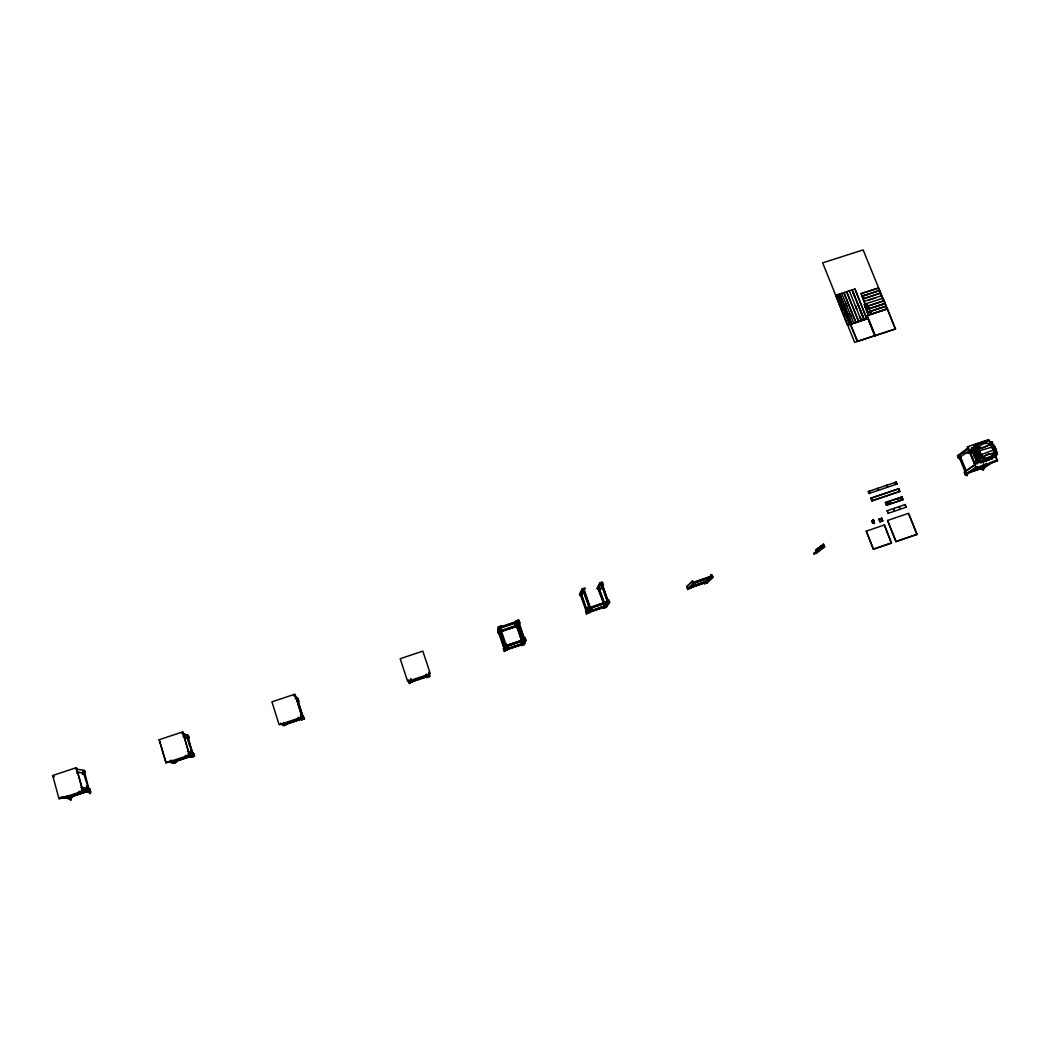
<?xml version="1.0" encoding="UTF-8"?>
<svg xmlns="http://www.w3.org/2000/svg" width="1050" height="1050" viewBox="0 0 1050 1050"><rect width="100%" height="100%" fill="white"/><g stroke="black" fill="none" stroke-linecap="round" stroke-linejoin="round"><path stroke-width="1.5" d="M69.746 798.131C72.161 801.413 62.58 795.099 60.729 797.462M90.484 791.818C90.825 794.404 88.305 782.591 90.484 792.186C88.791 793.222 88.791 789.429 89.381 792.54C89.276 789.259 90.602 791.936 89.841 790.112M88.397 790.361C90.287 788.931 90.615 792.146 88.712 791.28C88.778 791.569 91.507 792.606 89.867 790.283C89.867 794.168 89.972 791.162 89.276 789.876M89.749 790.178L89.001 789.954L90.418 792.409L89.355 792.645L90.392 791.332L89.788 790.23L90.484 791.884M958.414 457.524C959.661 457.721 958.663 458.194 960.501 459.113L959.621 457.866M965.737 473.773C964.635 470.912 965.265 477.054 966.919 474.521M966.604 474.206L965.278 474.049L964.897 472.526M983.076 467.985L982.183 468.011L982.026 469.481L981.553 467.801L982.905 468.484L982.157 469.547L983.312 469.258L982.498 467.736L983.233 467.88M982.616 469.586C980.214 466.528 982.853 469.271 982.971 468.93C982.747 464.992 982.879 471.962 983.102 468.877M959.884 457.787L958.742 458.338L960.409 458.364M974.991 464.822L964.464 472.041C966.039 478.551 964.937 470.229 965.475 473.917M983.561 467.841L966.512 473.589C967.982 478.616 964.74 473.038 965.239 473.143M966.564 473.064L966.263 475.086M967.47 472.92L966.748 473.812L967.05 472.973M874.466 523.425C870.424 520.524 875.634 521.417 873.311 521.706C872.392 518.188 872.76 524.593 872.891 520.314C871.264 521.154 874.558 526.129 873.731 520.091M873.902 520.616C873.193 524.475 873.744 520.669 873.587 520.538C873.469 522.651 873.062 520.236 873.246 522.966C875.687 521.942 870.857 522.598 872.655 522.113C871.776 518.359 873.442 524.239 873.902 520.747C874.072 521.076 871.723 522.257 872.944 520.301C871.684 520.485 873.101 524.685 873.823 522.099C874.125 518.857 872.497 526.05 873.941 521.115C874.02 520.249 871.185 520.971 874.322 523.359M965.724 473.642L966.118 475.033L965.422 472.684L965.409 474.626L968.113 473.773L967.851 473.13M982.866 468.405C981.763 468.917 981.094 467.827 982.892 469.284C980.595 468.628 981.96 467.762 982.931 469.179C983.548 466.161 980.044 469.783 982.682 468.825C983.089 468.549 982.446 467.079 982.8 468.536C981.645 466.673 984.152 470.938 981.264 467.092M982.905 468.484C981.278 467.04 981.829 470.19 983.168 468.287C983.168 467.237 980.477 469.298 982.839 467.814C981.711 468.812 983.22 469.967 981.487 467.933M983.469 469.809C981.829 465.727 980.332 470.216 983.049 467.854M983.351 469.114L981.789 469.258L984.467 468.274L984.204 467.617M84.197 770.805C84.144 771.934 86.126 772.275 84.184 773.391M83.948 773.811L85.037 774.27C83.685 768.574 86.153 773.469 84.092 772.813M982.866 469.232C982.078 469.127 982.052 467.014 982.826 468.261M982.761 468.72L981.724 467.801L982.301 469.271M981.934 469.179C982.104 467.539 982.039 467.027 982.866 469.311M603.894 606.533L602.661 606.926L603.868 606.624M965.226 472.736C965.042 473.511 966.236 475.322 966.971 474.758M606.913 602.201L605.627 602.306L606.887 602.175M607.189 602.07L606.992 601.335L607.359 602.306M874.44 523.451C873.128 522.336 872.156 520.354 873.429 523.031M873.547 522.664L873.324 520.301L873.876 520.774M974.978 447.431L975.831 447.103M982.774 469.324L982.013 467.841L982.695 468.051M88.659 791.923C88.2 791.07 92.413 790.978 89.224 792.343L89.749 793.564L90.497 793.288M89.618 790.112C88.331 789.941 91.35 790.059 89.381 792.474M70.836 797.317L71.111 798.827L70.888 797.16L69.195 797.606L70.941 797.436L71.177 799.811C67.567 793.734 72.188 802.397 70.967 797.449M70.481 800.087L69.93 798.853C72.45 798.892 69.983 797.212 70.652 797.58C70.297 799.326 69.457 797.947 70.153 797.934C71.151 796.569 71.584 800.402 70.612 797.869M69.969 798.276C72.87 798.827 69.287 799.969 70.678 797.291C68.329 797.068 70.836 800.494 69.917 798.551C71.676 796.911 68.211 798.354 70.691 797.528M966.63 473.602L966.774 473.064M70.284 798.906C69.602 795.572 70.363 800.94 71.203 798.564L70.494 797.488L70.757 798.302M872.97 520.314C873.18 520.747 872.432 523.477 873.561 521.522C872.97 522.952 873.403 519.015 872.983 520.616C873.456 523.898 872.432 522.48 873.547 520.288M70.507 798.42C68.302 797.055 70.718 798.892 71.124 797.882M958.637 458.167C959.149 457.078 957.141 458.732 960.435 457.223M90.208 790.939C90.011 789.928 90.077 792.238 89.407 792.75M959.871 458.259C958.046 456.789 959.503 459.231 959.818 457.249C958.899 458.627 959.188 458.876 959.753 457.236M89.696 791.372C90.024 789.193 90.444 791.976 89.04 791.608M81.69 790.374L81.48 789.653C89.959 787.867 89.591 792.304 90.353 792.278C86.861 790.637 91.56 791.818 89.25 791.188M966.197 474.718L965.528 474.101L966.591 474.718C966.053 473.852 965.147 476.057 965.514 472.684M873.495 520.367L873.784 520.603M69.313 797.816L70.521 797.488L70.547 798.683M89.276 792.291C91.245 792.435 87.623 791.674 89.893 790.283M90.392 792.409C88.423 790.545 90.103 791.923 88.974 791.818L90.077 790.663L69.497 797.528L69.353 798.446L59.994 797.711M872.392 521.587L872.76 522.651M84.394 773.259L84.971 772.117M965.934 474.482L966.63 474.429M70.468 798.381L69.641 797.488L70.927 798.643M874.164 521.325L873.219 521.561L873.889 520.944M873.679 520.446C871.592 521.876 873.442 521.01 874.007 521.692C872.209 520.065 872.734 522.533 873.141 521.798M83.121 790.532L90.221 791.464L90.195 790.808M965.449 473.642L965.737 473.222M873.954 522.008C873.456 521.732 872.432 521.246 874.007 521.706L873.915 521.115M90.471 793.288L89.775 790.703L89.959 791.372M972.759 451.513L973.731 452.117A9.765 9.069 36.3 0 0 976.815 459.598L975.962 461.029L976.815 463.102L984.309 460.543M873.718 521.469C874.059 521.745 871.251 521.089 873.495 521.299M993.182 446.053L993.576 444.819A11.366 10.539 36.2 0 1 996.201 451.146L995.019 450.502M69.051 798.459C77.254 795.585 65.901 800.166 70.324 797.422M84.197 773.102C84.984 769.348 85.654 773.496 84.197 773.128L84.774 772.013L84.249 773.469L84.971 773.364M872.668 520.485L872.839 522.008L873.784 521.391M966 474.797L965.409 474.219L966.735 474.036M84.774 771.776L84.945 772.879M89.394 791.582L89.736 792.487L89.657 791.634M873.285 522.296L873.075 521.233M89.946 791.07L87.544 792.291L78.737 791.372M977.865 444.924L989.179 440.777M84.564 772.603L84.525 771.763L84.984 772.498M84.564 772.328L84.157 772.695M981.855 468.956C981.212 467.04 983.745 468.93 981.566 467.827M982.603 468.891L982.065 467.959M71.138 798.853C69.313 798.774 70.77 796.136 70.114 798.617M69.536 798.131C70.219 797.081 70.547 798.735 70.849 797.842M70.455 798.892L71.138 798.919L70.35 798.958M958.965 458.574C958.781 457.577 959.07 458.115 960.172 458.286M71.072 797.869L70.665 797.317L70.862 798.354M84 770.962L83.134 771.251L83.843 770.831M872.537 521.929L873.022 522.9L874.046 522.454M966.564 473.222L966.591 473.051M873.141 520.551L872.839 522.008M993.917 451.487L994.652 451.789L993.641 453.731M974.558 447.182L977.471 446.119L978.219 450.214L975.214 448.455L979.899 459.834L980.07 458.627M980.332 455.608C984.585 454.492 977.996 460.176 978.994 449.597L979.256 448.166L978.534 448.691M500.456 631.129L501.165 625.918L498.369 626.85L497.726 632.048L498.606 627.559L518.398 620.891M499.223 627.703L506.087 647.102L505.037 651.184L504.354 651.407L503.409 648.677L505.129 644.306L503.409 648.677M499.314 629.646L500.023 629.409L498.514 633.609L499.314 629.646L498.369 626.85M500.22 630.446L501.165 625.918M991.764 443.979A1.746 0.709 70.2 0 1 991.686 445.581L993.733 446.092A10.671 9.909 36.2 0 1 995.387 450.096L994.101 451.539M982.472 467.723L981.855 468.799L993.379 461.199M504.354 651.407L505.378 647.351L504.42 644.543M505.759 646.761L525.683 639.712M500.246 627.782L506.31 645.474M959.621 457.301L958.742 458.102L958.584 457.288M959.346 458.483L958.781 457.669M507.216 650.042L507.951 645.697L507.216 650.042L505.155 650.738M517.23 625.026L515.183 625.721L514.946 625.039L516.075 620.904L518.857 619.959L519.829 622.742L517.794 627.572L519.829 622.742M84.157 771.199L83.475 771.225L84.249 771.107M515.183 625.721L516.075 620.904M88.568 791.122L89.316 791.569M523.399 643.138L516.994 624.343L518.162 620.196L524.856 640.303L519.041 623.451M522.716 643.374L516.744 626.062L522.598 643.716M518.018 622.269L517.322 626.207L498.632 632.494L505.037 651.184M982.301 468.077L982.039 468.917L982.328 467.959M517.322 626.207L498.711 632.126L504.656 649.477M991.187 442.614L991.804 441.709M873.351 521.115L872.458 520.984L873.639 521.653M521.706 645.553L524.265 637.849L524.961 637.613L525.932 640.408L524.436 644.621L521.706 645.553L522.887 640.658L523.123 641.353L525.932 640.408M524.173 640.133L517.952 621.823L524.055 639.791M524.094 640.159L524.961 637.613M524.37 643.479L525.249 640.972M975.962 461.029L977.104 457.866M961.971 461.501L962.364 461.501M964.136 467.552L959.923 457.236L958.466 457.695L959.424 457.603M872.668 521.364L873.167 521.692M84.184 771.172L83.803 771.002M193.252 755.514L187.399 736.89M89.722 793.564L89.447 792.264M899.456 507.308L899.968 508.567L899.299 507.189M895.86 483.604L895.243 482.396L895.545 483.669M893.576 509.381L894.128 510.536L893.707 509.25M898.131 499.157L898.695 500.312L898.209 499.17M878.325 489.497L877.944 488.289L878.233 489.523M870.043 492.279L869.544 491.019L869.925 492.227M992.25 442.693L991.948 441.801M991.699 447.917L992.591 447.011M996.201 453.836L997.356 453.771M977.996 446.408L977.169 446.985L977.839 447.562M977.288 447.011L978.285 446.552L978.246 447.497M976.618 445.712L977.826 446.644L977.616 445.384L976.605 445.725L972.969 449.19L974.19 448.613M978.141 447.418L978.128 446.67M983.22 458.509L982.104 458.942L982.406 457.839M992.263 442.811C989.494 442.693 993.93 440.816 992.106 442.929M973.179 452.13A10.329 1.155 -21.1 0 0 974.597 451.093L974.794 451.027A9.844 1.089 -21.1 0 1 973.416 452.051L972.681 450.279A9.844 1.103 -21.1 0 0 974.072 449.256L973.954 449.085A2.349 0.919 70.3 0 0 972.628 450.069L973.521 452.222A2.349 0.919 70.3 0 0 974.623 452.812A2.349 0.919 70.3 0 0 974.846 451.238C972.864 448.14 974.334 452.274 973.403 450.489M979.913 458.745L981.054 456.264L979.755 455.648A7.862 7.297 36.2 0 1 978.128 451.697L978.259 450.306L978.337 451.356A10.671 9.896 36.2 0 0 979.899 455.293L980.044 455.49M991.043 445.896L991.581 442.733M981.566 468.681L982.144 469.468L981.619 468.549M971.749 451.211L971.604 452.392L971.473 451.303M971.578 451.303L971.736 452.196L973.022 452.196A3.281 1.286 70.3 0 0 975.371 452.668A3.281 1.286 70.3 0 0 973.337 447.733A3.281 1.286 70.3 0 0 972.392 450.634L972.523 451.041M901.845 498.566L900.69 498.776L901.766 498.632M83.514 771.186L83.646 771.146M88.502 791.844L89.053 791.451M873.836 522.546L872.406 521.364M958.886 457.419L958.899 458.102L959.398 457.341M69.129 797.278C70.166 798.604 69.234 797.121 69.733 796.884M582.173 588.906L579.469 594.221L579.705 594.891L582.409 593.985L584.942 587.974L582.173 588.906L583.157 591.662L580.716 596.347L579.994 594.313L581.28 593.998L587.291 610.969M579.705 594.891L582.422 589.588L585.191 588.669M582.501 590.546L580.374 594.668L586.386 611.599M582.881 589.811L590.061 608.934L586.491 614.04L585.533 611.336L589.076 606.165M581.28 593.998L586.517 609.827M873.049 521.548L873.154 521.443M980.582 443.783L980.949 443.166M981.619 468.366L990.544 462.302M89.604 792.435L90.221 791.595M967.234 475.545L967.142 474.784M603.422 584.863L599.563 590.481L603.422 584.863L602.438 582.107L599.668 583.039L597.161 588.551L599.196 587.869L598.946 587.199M597.161 588.551L599.918 583.721L601.991 583.026L598.172 588.683L604.747 607.123M598.172 588.683L605.43 606.9M588.354 607.399L585.533 611.336M587.16 612.741L587.606 612.911M586.491 614.04L589.365 609.158L592.134 608.226L591.885 607.53M89.959 790.965L87.36 792.278L82.845 791.109M591.242 608.633L589.523 612.596L587.475 613.279L587.239 612.609M589.523 612.596L592.134 608.226M85.103 773.22L84.525 770.516L83.055 771.212M978.744 460.11L978.259 461.304L979.151 461.488M978.849 460.176L978.967 461.409M605.062 604.314L607.254 600.928M590.218 611.271L604.774 606.034L589.037 611.349M591.465 607.241L607.793 601.401L590.231 607.464M606.9 603.251L606.651 602.556L603.645 608.252L606.9 603.251L609.669 602.319L608.672 599.563L607.989 599.786M608.449 602.293L601.742 582.343L599.222 586.307M589.037 612.426L606.113 606.664L609.42 601.637L589.811 608.239M603.645 608.252L606.349 607.346L609.669 602.319M965.357 474.574L967.116 475.309M957.731 455.621L958.821 458.43L960.146 457.866M837.559 294.551L849.581 324.411L847.494 325.251L835.656 295.168M839.816 294.013L851.839 323.846M841.719 293.396L853.742 323.229M843.78 292.727L856.026 322.481M846.536 291.834L858.572 321.654M849.332 290.942L861.367 320.749M852.009 290.076L864.058 319.869M854.936 288.947L866.828 318.977L854.936 288.947L835.498 295.404M861.118 293.541L865.095 304.001L861.118 293.541L878.443 287.949L882.433 298.397L878.443 287.949M862.168 296.126L867.759 294.499M862.995 298.843L880.504 293.002M863.034 298.935L880.32 293.239M864.045 301.416L881.383 295.811M866.854 303.621L869.111 308.516L885.203 303.319L883.103 298.187L864.268 304.277L866.171 309.645L868.98 308.805L870.883 314.173L869.872 311.679M849.411 324.634L868.061 318.465L850.461 324.332L857.351 341.447L874.978 335.541M850.461 324.332L857.522 341.224M866.631 303.686L868.901 308.595L866.355 309.409L864.268 304.277M851.576 323.925L839.724 293.856L840.761 297.071M865.108 306.994L867.825 305.944M865.174 307.151L883.929 300.904M879.27 290.666L861.945 296.257L879.454 290.43M855.803 322.56L843.951 292.491M69.746 797.987L69.129 797.488M887.184 308.884L885.281 303.529L868.717 308.818L867.707 306.338M867.274 312.349L870.056 311.456M869.807 311.522L886.292 306.009M875.044 335.685L866.946 315.696L887.473 308.884L895.414 329.044L854.621 342.326L822.662 262.854L863.126 249.913L895.414 329.044M871.067 313.95L868.35 315L866.263 309.855M887.381 308.661L871.106 314.108L870.266 311.391L886.108 306.233M991.751 445.554L993.576 444.819M991.686 446.88L991.699 446.106M976.146 446.565A1.47 1.365 35.9 0 0 975.831 448.941C977.655 450.529 980.674 452.077 978.994 449.597M980.175 455.792L983.207 459.992L994.652 456.146L995.242 454.886L994.652 456.146M887.473 308.884L866.946 315.696M895.611 328.821L874.794 335.764L869.033 321.536M500.443 628.74L500.929 630.092L500.312 628.871M958.755 457.879L960.002 457.616M499.196 633.15C498.829 631.628 501.139 635.145 499.341 633.045M686.7 586.793L692.475 581.096L693.499 583.839L688.354 589.247L687.684 589.483L686.7 586.793L692.475 581.096M692.554 582.934L711.769 576.096L692.987 582.474L692.803 583.616L712.622 576.607L707.07 582.173L688.104 588.577L688.275 587.462L688.918 588.656L690.926 587.987L695.297 582.461L690.677 587.304L688.669 587.987M688.104 588.577L706.847 581.949L706.597 581.28L689.797 586.95M687.684 589.483L692.803 584.076L695.546 583.144M70.061 797.816L69.248 797.449L70.074 797.685M707.674 581.569L707.004 581.792L706.256 579.784L711.847 574.56L712.871 577.303L707.319 582.842L704.642 583.747L709.879 577.539L704.642 583.747M687.855 587.908L706.597 581.28M706.847 581.949L706.151 581.726M707.004 581.792L711.939 576.844L711.165 574.783M582.999 590.454L583.747 591.609L583.249 590.297M581.241 595.324L580.729 594.838L581.267 595.258M90.208 792.133L89.696 791.871M87.898 789.915L87.504 788.55L87.898 789.836M972.969 448.376L976.579 445.673M977.616 445.384L972.996 448.416L973.928 447.786M974.676 447.352L973.928 447.576L975.516 446.88M302.111 716.546L302.098 716.783M303.03 717.531L302.61 718.016M868.324 491.518L869.098 493.474L868.324 491.518L896.28 482.042L896.858 484.155L896.28 482.042M870.857 498.225L898.826 488.749L899.679 491.505L871.894 500.85L870.857 498.225L898.826 488.749M871.894 500.85L899.876 491.348M817.333 551.762L815.903 549.99L823.62 544.215L824.67 546.919L816.716 553.101L814.078 553.993L813.829 553.324L821.717 547.155L824.408 546.249L822.045 548.087M823.62 544.215L815.903 549.99M814.078 553.993L823.738 546.472L822.951 544.438M813.829 553.324L818.737 550.659M978.246 451.29C982.642 449.019 975.345 450.489 978.351 450.844M885.399 502.609L902.094 496.913L902.947 499.669L886.449 505.221L885.399 502.609L902.094 496.913M886.449 505.221L903.144 499.524M997.5 460.727L976.146 467.998L967.431 446.801L976.382 467.827L997.5 460.727L994.14 452.629L982.682 456.474L982.209 457.577M961.157 457.511L958.571 458.377L957.508 455.779L968.678 447.392M968.861 448.337L958.361 456.251M974.242 447.602L974.046 444.938L985.307 441.171L984.716 441.617M887.145 510.707L888.195 513.332L887.145 510.707L905.153 504.551L906.006 507.321L905.153 504.551M958.571 458.377L969.754 450.03M977.406 444.504L988.628 440.475A1.772 0.709 70.3 0 1 989.756 441.669M978.902 443.835L979.191 443.638A1.772 0.709 70.3 0 1 979.545 443.743L981.461 443.139A1.759 0.709 70.3 0 0 981.067 443.008L980.779 443.218M973.77 447.812L974.964 447.287M971.539 450.253L974.033 448.731M882.827 520.866L880.018 521.889L878.981 519.251L881.777 518.227L882.63 520.997L881.777 518.227M977.471 446.119L976.907 446.539A2.205 0.879 70.3 0 1 976.526 444.806L977.196 444.294A1.772 0.696 70.3 0 1 978.311 445.502L979.506 448.757L990.938 444.491M981.842 442.903L982.656 442.641M977.812 446.933L978.495 446.434L977.655 444.491M983.417 442.496L987.053 441.276M972.09 451.539L970.83 452.025M988.496 439.753L990.951 444.911M988.628 440.475L987.945 440.974A2.205 0.893 70.3 0 0 987.984 441.525M965.37 474.469L965.226 474.18M866.289 531.156L873.403 549.229L866.289 531.156L884.376 524.961L891.529 543.008L873.403 549.229M880.018 521.889L879.165 519.12M708.461 579.364L707.923 578.196L708.54 579.311M978.876 451.894L979.597 451.369L981.212 454.978M707.175 580.729L706.479 579.666L707.017 580.821M989.966 444.859L990.701 444.334L991.948 445.252L991.213 445.777L992.106 442.733A1.47 1.365 35.9 0 0 990.229 441.84M992.106 442.733L996.647 454.204M887.578 520.472L895.952 541.577L887.578 520.472L908.644 513.279L917.083 534.345L895.952 541.577M977.603 457.341L975.739 457.38M980.162 455.004L993.983 449.873L992.644 446.867L979.479 450.752M991.948 445.252C992.657 447.471 993.182 452.55 996.358 453.482A1.47 1.365 36.6 0 1 996.043 455.871L981.947 460.609A1.47 1.365 36.5 0 1 979.965 458.994M979.86 455.766L981.763 455.227L980.805 456.776M991.856 447.549L992.447 446.408M884.376 524.961L891.332 543.139M976.881 459.651L976.526 459.795A9.752 9.056 36.3 0 1 973.455 453.127M978.941 460.018L978.154 461.081A1.47 1.365 36.6 0 0 980.017 461.961L980.569 461.633M974.334 465.045L964.241 472.211L965.304 474.81L978.062 466.804M976.815 463.102L988.457 459.139M982.931 459.336L995.242 454.886M983.207 459.992L995.308 455.687M994.652 451.789L993.746 452.432L996.201 453.6M980.083 461.974L980.595 462.709L992.486 458.496L991.869 458.929M965.304 474.81L976.671 466.817M816.638 550.961L816.152 549.78L816.834 550.935M977.327 466.594L966.131 474.521L965.908 473.773M993.51 457.157L995.059 456.566A1.47 1.365 36.6 0 0 995.925 455.149M982.761 465.898L986.593 463.221M608.449 601.217L608.016 600.272M890.19 501.834L890.597 503.029L890.098 501.769M996.004 460.32L981.658 469.298M996.529 453.088C994.704 455.201 998.996 453.337 996.358 453.206M973.678 449.505L974.597 451.093M84.893 773.233L89.329 790.834L83.317 772.695M711.729 576.122L711.034 575.046L711.454 576.201M582.409 591.767L583.012 593.027L582.763 592.384M192.675 754.806L192.557 755.186M989.153 458.798L990.097 458.469M966.315 474.508L965.764 474.692M989.297 458.706L991.161 457.997M991.003 458.246L990.754 458.364M991.056 458.364L995.033 456.776L991.279 458.233M518.241 622.808L518.582 624.054L518.529 622.768M516.981 627.086L517.401 628.32L516.876 627.047M959.884 457.879L959.372 458.128M173.88 761.722L175.192 761.289L173.972 762.038M505.969 644.884L505.536 643.519L506.061 644.844M516.206 624.159L516.889 623.91M599.288 586.556L598.067 586.95L599.196 586.241M516.548 625.117L515.222 625.564L516.351 624.855M590.809 607.399L592.239 606.808L590.979 607.11M506.349 649.425L505.824 649.911M966.879 474.298L967.181 475.519M983.22 468.799L982.931 467.749M499.301 632.008L504.341 646.354M499.236 631.418L499.288 632.205L499.249 631.378M499.393 632.166L504.761 648.139M590.546 608.107L591.793 607.701L590.533 608.134M516.219 624.107L515.55 624.356L516.797 623.923M411.127 681.621L411.784 681.384L411.114 681.594M691.53 585.952L691.582 585.9M873.6 549.097L891.529 543.008M896.149 541.446L917.083 534.345M500.929 627.9L518.529 621.981M970.134 471.292L980.569 467.788M981.12 467.933L970.764 471.345M514.946 625.039L516.994 624.343M968.297 472.644L984.742 467.027L983.522 464.074M182.49 733.897L188.199 735.42L189.039 738.229L184.603 737.192M297.308 698.709L298.016 698.473L298.896 701.256L298.187 701.492M76.808 773.233L79.839 772.209M498.501 631.326L497.818 631.562L498.514 633.609M499.918 630.958L517.191 625.157M981.606 468.877L983.076 468.549M501.283 630.853L515.655 626.01M82.215 774.191L85.273 773.246L84.459 770.398L75.613 768.967M84.814 773.929L84.079 773.443M591.714 607.924L606.296 603.015M587.842 612.504L603.592 607.202M888.195 513.332L906.203 507.176M878.981 519.251L881.593 518.372M507.229 646.262L523.386 640.802M694.234 583.131L710.023 577.802M408.266 680.124L408.975 679.888L410.091 683.261L409.395 683.484L408.647 681.253M505.378 647.351L508.187 646.393M710.141 578.222L712.871 577.303M87.78 788.576L88.502 788.34L80.863 787.447M302.479 716.1L303.188 715.864L303.844 717.964L303.135 718.2L302.479 716.1L300.353 714.538M523.438 642.771L523.648 641.419M706.256 579.784L706.926 579.548M182.661 731.929L159.193 739.712L166.044 762.878L189.551 755.029L182.661 731.929L189.551 755.029M302.177 716.992L279.129 724.776L271.911 701.833L294.998 694.168L302.098 716.94M407.636 681.384L430.316 673.733L422.822 651.118L400.181 658.731L407.61 681.319M70.153 796.202L85.378 791.07M183.75 757.851L188.252 756.328M285.233 723.581L300.051 718.567M410.996 681.096L427.061 675.675M506.087 648.992L521.955 643.624M69.379 796.779L86.087 791.136M175.258 761.027L188.764 756.459M287.031 723.279L300.353 718.778M411.088 681.384L427.114 675.964M506.008 649.32L521.837 643.978M86.927 791.254L68.591 797.422L68.801 798.131L70.967 797.396L70.77 796.688L65.953 796.254M88.397 790.729L89.119 790.479M171.045 760.266L175.402 761.342L175.613 762.051L173.473 762.772L173.263 762.064L189.84 756.486M192.806 755.462L193.528 755.226M285.364 724.224L301.678 718.712L285.442 724.277M409.736 682.198L411.823 681.489L412.059 682.185L409.973 682.894M428.728 675.78L429.424 675.544M70.363 796.924L87.111 791.267M173.434 762.103L189.971 756.525M409.762 682.29L427.284 676.371M504.879 650.16L522.191 644.319M173.302 762.077L193.476 755.659L187.491 735.656M285.771 724.474L304.224 718.239L304.447 718.948L301.639 719.893L298.043 717.347M409.854 682.566L427.35 676.659M506.244 650.003L523.517 644.175M283.618 722.544L286.191 724.697L284.077 725.419L283.854 724.71M173.473 763.192L176.466 762.261L173.604 763.219L166.871 761.617M426.234 674.533L426.956 677.552L429.726 676.62L428.833 672.407L429.726 676.62M188.252 755.514L191.546 757.076L194.407 756.118L193.554 753.296L194.526 756.158L191.677 757.116L185.377 755.37M824.67 546.919L821.979 547.837L821.717 547.155M967.431 446.801L988.733 439.569M973.455 445.384L985.294 441.433M975.634 446.381L976.946 445.791M975.069 446.801L976.579 446.079M976.526 446.827L975.201 447.261A1.47 1.365 35.9 0 0 974.426 447.969L979.112 460.399A1.47 1.365 36.5 0 0 980.976 461.291L989.218 458.601M971.368 449.846L973.481 449.137M957.508 455.779L960.317 454.755M964.176 453.731L970.069 451.749M966.131 453.167L969.832 451.92M958.414 457.485L959.332 457.301M869.098 493.474L897.054 483.998M996.201 451.146L993.733 451.356M583.157 591.662L583.839 591.426L580.716 596.347M599.288 587.567L598.605 587.79L604.327 603.829M989.546 459.362L981.172 462.302M980.595 462.709L989.061 459.874M52.5 775.582L76.309 767.668L82.95 791.017L59.076 798.997L52.697 775.609M293.619 695.678L298.016 698.473M500.692 627.204L516.823 621.784M499.538 628.018L518.648 621.587M84.315 773.509L84.998 773.272L84.249 773.469M868.035 305.878L884.113 300.668M873.403 307.545L885.097 303.752M867.444 312.113L869.991 311.286M991.371 442.234C992.736 441.945 993.405 446.197 991.804 444.714M862.391 293.317L878.259 288.186M868.416 300.129L875.647 297.793M978.311 445.502L977.839 444.727M990.255 441.984L990.596 441.919A1.326 1.234 35.9 0 1 991.554 442.234M982.236 457.944L983.062 458.627M979.086 460.491L978.731 461.304M62.947 796.701L70.967 797.396M77.149 772.354L85.273 773.246M76.309 767.668L82.766 791.004M69.576 797.711L69.694 798.328M166.044 762.878L159.193 739.712M168.919 761.683L174.182 762.943M169.798 760.633L175.613 762.051M188.291 754.386L194.526 756.158M188.081 753.664L194.184 755.409M189.433 752.535L192.885 753.099L187.438 751.498M182.831 736.089L189.171 738.281L188.331 735.459L181.978 733.215M872.064 520.524L872.642 522.021M958.899 457.183L959.293 458.154M281.124 724.303L284.511 725.681L280.507 723.266M283.841 723.253L286.191 724.697M299.014 717.478L301.639 719.893M300.917 716.376L304.447 718.948M300.694 715.654L304.224 718.239M301.074 714.289L303.188 715.864M981.684 456.133L982.931 457.065M295.234 698.289L298.896 701.256M979.637 451.224L980.989 454.506M982.682 456.474L983.85 459.533M973.717 450.844L973.481 449.741A1.47 1.365 35.9 0 1 973.928 448.127M601.243 583.131L607.753 602.529L601.033 583.721L601.716 583.485L607.412 599.393M600.941 583.183L599.812 583.905L600.941 583.157M994.691 446.683L994.429 446.381A2.047 0.827 70.1 0 0 993.904 446.119M993.983 446.526L994.087 446.644A2.047 0.827 70.1 0 0 993.72 446.329M506.612 646.354L507.911 645.842L506.756 646.564M979.939 455.713L979.834 455.595A7.862 7.297 36.2 0 1 978.206 451.644L978.193 451.487M517.151 622.414L516.009 622.978L517.164 622.374M976.395 457.734L976.014 457.183A8.794 8.164 36.3 0 1 975.069 455.136M994.954 447.09L996.831 451.553A2.047 0.827 70 0 1 996.909 453.928M523.044 641.602L523.451 642.744M70.114 799.142L70.599 797.304M995.728 453.337L996.266 454.637M994.744 454.86L997.251 460.898M983.286 464.231L984.506 467.184M974.046 444.938L975.397 448.153M973.403 450.279L974.4 452.668M976.526 460.635L977.366 462.709M975.844 461.186L977.091 464.205M969.294 450.03L974.859 463.588M960.369 456.684L966.446 471.502M960.146 456.855L966.21 471.66M958.65 456.041L965.304 472.303M869.19 308.739L871.277 313.871M867.917 306.259L868.928 308.752M866.434 309.632L868.521 314.764M867.129 315.473L875.228 335.462M852.18 289.839L864.242 319.646M853.427 292.989L854.634 295.969M857.653 303.411L858.861 306.39M860.068 309.369L863.678 318.308M853.217 293.055L854.411 296.034M857.43 303.489L858.638 306.469M859.845 309.448L863.454 318.386M856.695 308.779L855.487 305.799L856.551 308.818M859.701 316.234L860.908 319.213L859.569 316.273M846.694 291.598L858.742 321.431M846.786 300.182L847.993 303.174M850.999 310.629L852.206 313.609M845.933 303.831L847.284 306.771M850.146 314.278L851.497 317.205M843.767 304.539L850.972 322.442M849.831 324.332L837.821 294.473L843.399 309.711M844.607 312.69L845.801 315.683M898.629 488.893L899.679 491.505M901.897 497.057L902.947 499.669M909.051 514.933L916.873 534.476M885.596 502.464L886.633 505.076M871.041 498.081L872.078 500.692M816.467 552.431L816.716 553.101M522.48 642.758L521.942 641.471L522.441 642.731M959.792 457.472L960.015 457.669M711.204 576.634L711.467 577.316M707.07 582.173L707.319 582.842M691.793 581.332L692.803 584.076M690.677 587.304L690.926 587.987M606.283 603.448L606.034 602.818L606.244 603.501M873.941 522.296L874.361 523.464M599.668 583.039L599.918 583.721M606.113 606.664L606.349 607.346M599.104 588.013L605.154 604.944M590.507 608.003L583.8 589.129L589.746 606.966M583.393 591.268L588.538 605.758M588.381 606.388L589.365 609.158M582.173 593.316L582.409 593.985M580.676 594.09L586.622 611.192M524.199 643.939L524.436 644.621M517.821 627.651L522.283 640.605M499.971 629.869L505.011 644.582M187.464 739.016L187.307 738.347M408.489 680.728L409.395 683.484M410.878 678.457L412.059 682.185M297.754 700.101L303.529 718.476L297.452 699.851M296.914 698.381L297.137 699.077M297.675 703.041L301.389 714.853M190.601 753.506L190.365 752.811L190.536 753.493M84.538 773.036L84.919 774.27L84.932 773.483M89.972 792.094L90.353 793.328M70.678 798.604L71.059 799.837M187.504 737.625L192.399 753.992M187.648 738.793L189.879 746.248M190.772 749.228L192.111 753.69M173.762 761.526L173.972 762.234M70.665 797.331L70.783 797.947M82.622 770.464L82.819 771.186M86.415 785.754L87.268 788.773M53.957 776.252L54.167 776.974M873.128 522.113L873.167 522.519M983.496 469.284L983.601 470.006M426.234 674.061L426.956 677.552M991.436 442.142L991.672 442.693A1.746 0.709 70.2 0 0 990.491 442.693M973.862 449.321A10.329 1.155 -21.1 0 1 972.444 450.371M980.044 456.566A11.366 10.539 36.2 0 1 977.432 450.227M991.751 443.048A1.746 0.709 70.2 0 1 992.237 444.885A1.746 0.709 70.2 0 1 991.633 445.476M990.229 442.549A1.746 0.709 70.2 0 1 990.977 442.549M994.849 455.477A1.47 1.365 36.6 0 1 994.074 457.249M992.092 447.024A7.862 7.297 36.2 0 1 993.589 450.122M975.056 456.041A8.781 8.151 36.3 0 1 974.794 455.333M505.601 645.711L524.619 639.607L524.252 638.072L524.987 639.135L505.601 645.711M994.363 454.466C977.445 465.137 984.034 450.411 994.363 454.466M990.058 444.084C973.153 454.716 979.742 440.042 990.058 444.084M886.974 485.166L887.473 486.426L886.974 485.166M968.402 452.209L968.848 453.311L968.52 452.209M886.896 503.409L888.103 503.108L886.896 503.409M523.74 638.859L523.254 637.547L523.688 638.794M821.1 547.588L820.549 546.315L821.061 547.628M823.226 545.921L822.675 544.648L823.187 545.961M184.761 736.733L185.404 736.549L184.761 736.733M173.486 760.869L172.817 761.106L173.486 760.869M284.812 723.279L284.143 723.516L284.812 723.279M285.849 723.922L285.18 724.159L285.849 723.922M516.364 621.718L517.269 621.442L516.364 621.718M599.077 585.322L600.298 584.889L599.077 585.322M597.358 588.328L598.566 587.934L597.358 588.328M507.294 648.139L506.625 648.388L507.294 648.139M589.378 611.756L588.407 612.071L589.378 611.756M693.906 583.052L695.113 582.645L693.879 583.144M818.278 548.218L818.724 549.439L818.278 548.218M975.253 452.288L975.017 451.907A1.929 0.761 70.2 0 0 973.928 452.708L976.382 458.679A1.929 0.761 70.1 0 0 977.301 459.165A1.929 0.761 70.1 0 0 977.484 457.892L975.253 452.288M605.207 604.222L605.614 605.364L605.207 604.222M83.514 774.401L83.265 773.364L83.514 774.401M972.195 452.471L971.565 450.909A3.281 1.286 70.3 0 1 972.51 448.009A3.281 1.286 70.3 0 1 974.544 452.944A3.281 1.286 70.3 0 1 972.195 452.471M302.4 716.113L302.4 716.113M297.439 701.991L297.268 701.334L297.478 702.017"/></g></svg>
